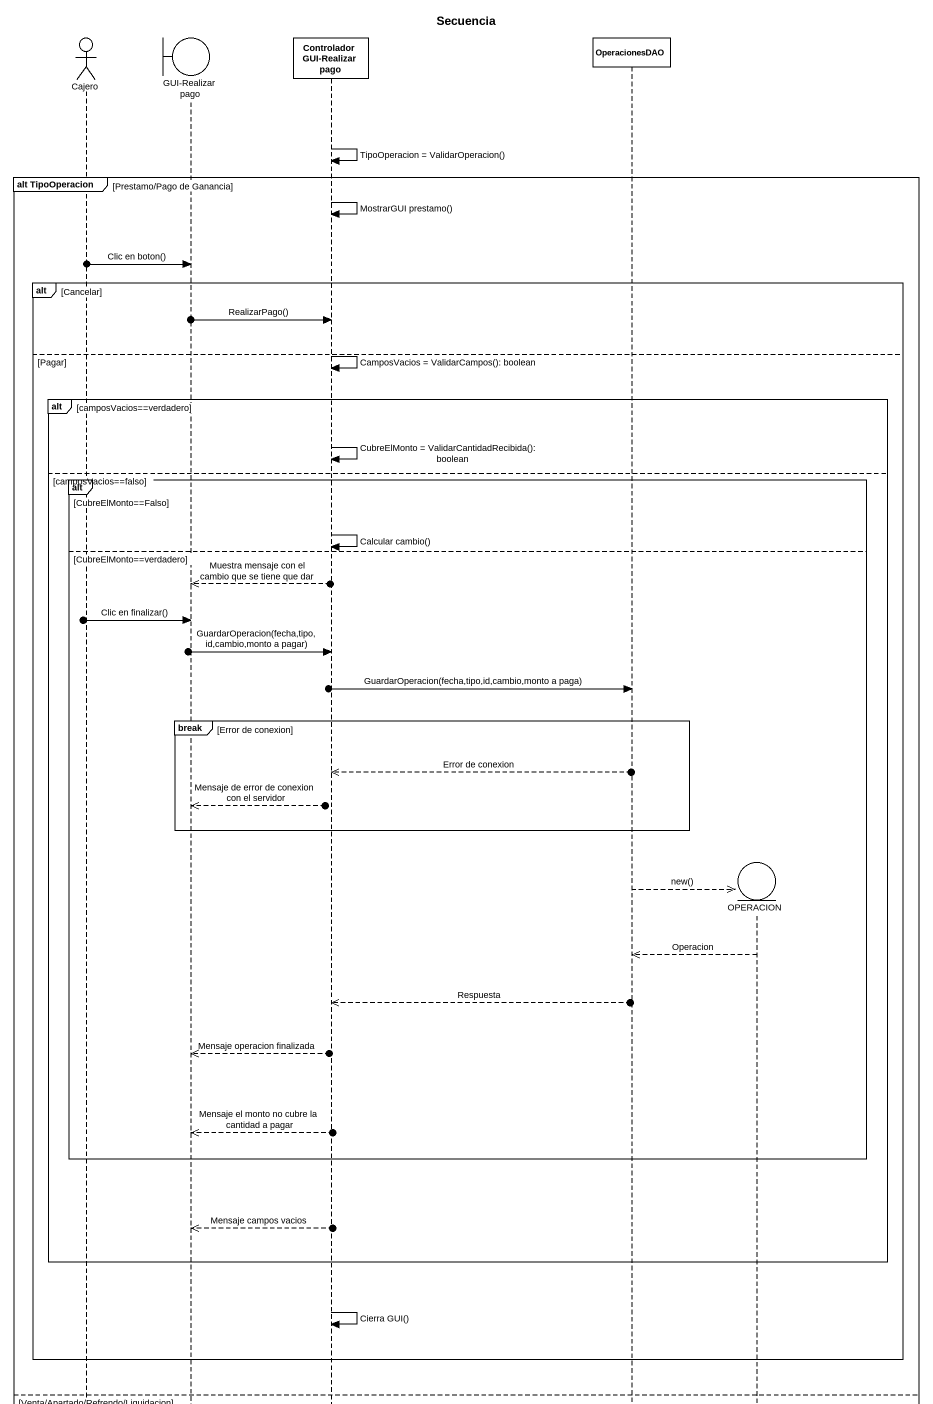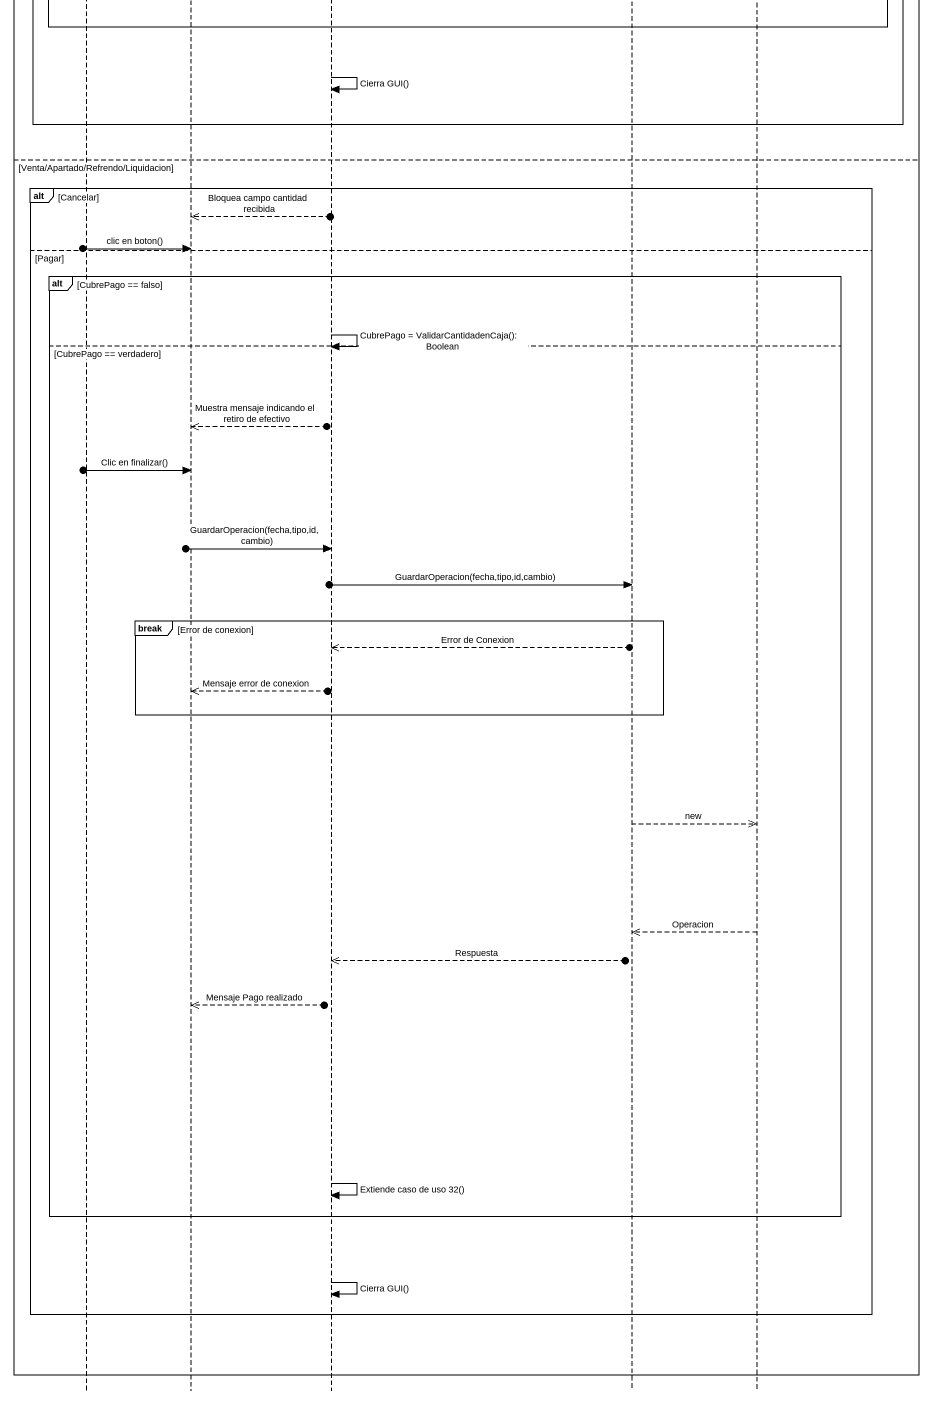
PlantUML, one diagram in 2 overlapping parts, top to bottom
@startuml
title Secuencia
hide footbox
actor Cajero
boundary "GUI-Realizar pago" as GUI_Realizar_pago
participant "Controlador GUI-Realizar pago" as Controlador_GUI_Realizar
participant OperacionesDAO
entity OPERACION

Controlador_GUI_Realizar -> Controlador_GUI_Realizar : TipoOperacion = ValidarOperacion()
group alt TipoOperacion [Prestamo/Pago de Ganancia]
  Controlador_GUI_Realizar -> Controlador_GUI_Realizar : MostrarGUI prestamo()
  [o-> GUI_Realizar_pago : Clic en boton()
  alt Cancelar
    [o-> Controlador_GUI_Realizar : RealizarPago()
  else Pagar
    Controlador_GUI_Realizar -> Controlador_GUI_Realizar : CamposVacios = ValidarCampos(): boolean
    alt camposVacios==verdadero
      Controlador_GUI_Realizar -> Controlador_GUI_Realizar : CubreElMonto = ValidarCantidadRecibida(): boolean
    else camposVacios==falso
      alt CubreElMonto==Falso
        Controlador_GUI_Realizar -> Controlador_GUI_Realizar : Calcular cambio()
      else CubreElMonto==verdadero
        GUI_Realizar_pago <<--o] : Muestra mensaje con el cambio que se tiene que dar
        [o-> GUI_Realizar_pago : Clic en finalizar()
        [o-> Controlador_GUI_Realizar : GuardarOperacion(fecha,tipo,id,cambio,monto a pagar)
        [o-> OperacionesDAO : GuardarOperacion(fecha,tipo,id,cambio,monto a paga)
        break Error de conexion
          Controlador_GUI_Realizar <<--o] : Error de conexion
          GUI_Realizar_pago <<--o] : Mensaje de error de conexion con el servidor
        end
        OperacionesDAO -->> OPERACION ** : new()
        OPERACION -->> OperacionesDAO : Operacion
        Controlador_GUI_Realizar <<--o] : Respuesta
        GUI_Realizar_pago <<--o] : Mensaje operacion finalizada
        GUI_Realizar_pago <<--o] : Mensaje el monto no cubre la cantidad a pagar
      end
      GUI_Realizar_pago <<--o] : Mensaje campos vacios
    end
    Controlador_GUI_Realizar -> Controlador_GUI_Realizar : Cierra GUI()
  end
else Venta/Apartado/Refrendo/Liquidacion
  alt Cancelar
    GUI_Realizar_pago <<--o] : Bloquea campo cantidad recibida
    [o-> GUI_Realizar_pago : clic en boton()
  else Pagar
    alt CubrePago == falso
      Controlador_GUI_Realizar -> Controlador_GUI_Realizar : CubrePago = ValidarCantidadenCaja(): Boolean
    else CubrePago == verdadero
      GUI_Realizar_pago <<--o] : Muestra mensaje indicando el retiro de efectivo
      [o-> GUI_Realizar_pago : Clic en finalizar()
      [o-> Controlador_GUI_Realizar : GuardarOperacion(fecha,tipo,id,cambio)
      [o-> OperacionesDAO : GuardarOperacion(fecha,tipo,id,cambio)
      break Error de conexion
        Controlador_GUI_Realizar <<--o] : Error de Conexion
        GUI_Realizar_pago <<--o] : Mensaje error de conexion
      end
      OperacionesDAO -->> OPERACION : new
      OPERACION -->> OperacionesDAO : Operacion
      Controlador_GUI_Realizar <<--o] : Respuesta
      GUI_Realizar_pago <<--o] : Mensaje Pago realizado
      Controlador_GUI_Realizar -> Controlador_GUI_Realizar : Extiende caso de uso 32()
    end
    Controlador_GUI_Realizar -> Controlador_GUI_Realizar : Cierra GUI()
  end
end
@enduml
